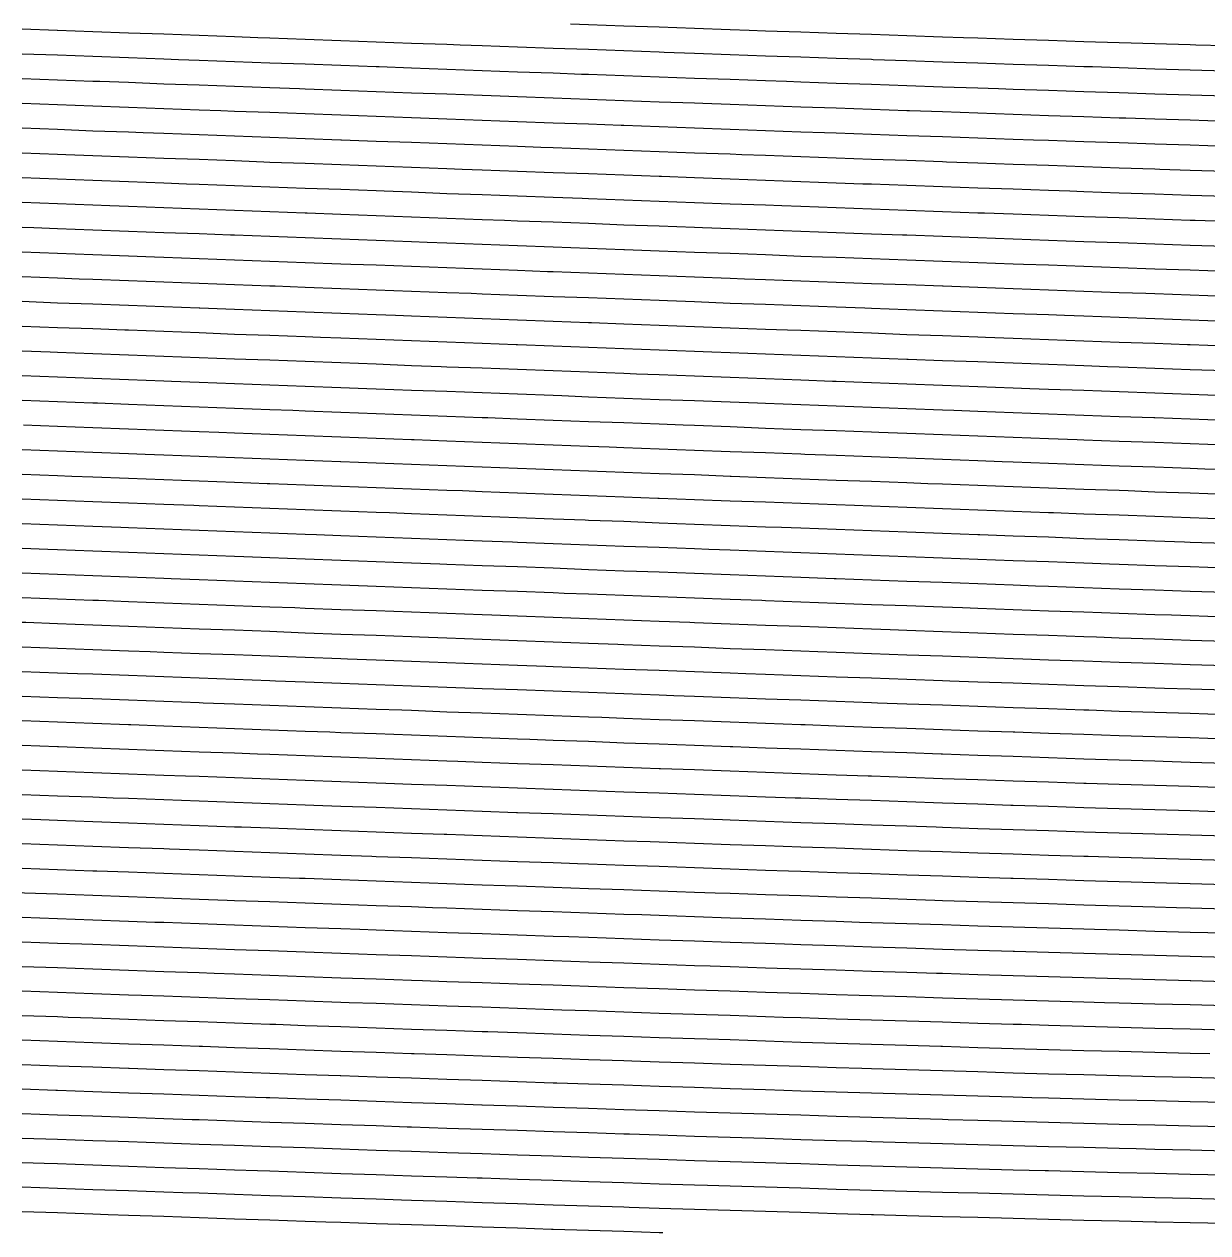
# Model space of a CAD drawing. Header units: metres. Extents: x 228 to 3387, y 52 to 162.
# Drawn here: x 569.7 to 675.4, y 53.2 to 161.3 of the extents above; entities that cross this region are included whole.
import ezdxf

# ---------------------------------------------------------------- set-up
doc = ezdxf.new("R2010")
doc.units = ezdxf.units.M
for name, color, linetype in [('Vs_1000', 7, 'Continuous'), ('Vs_1025', 7, 'Continuous'), ('Vs_1050', 7, 'Continuous'), ('Vs_1075', 7, 'Continuous'), ('Vs_1100', 7, 'Continuous'), ('Vs_1125', 7, 'Continuous'), ('Vs_1150', 7, 'Continuous'), ('Vs_1175', 7, 'Continuous'), ('Vs_1200', 7, 'Continuous'), ('Vs_1225', 7, 'Continuous'), ('Vs_1250', 7, 'Continuous'), ('Vs_1275', 7, 'Continuous'), ('Vs_1300', 7, 'Continuous'), ('Vs_1325', 7, 'Continuous'), ('Vs_1350', 7, 'Continuous'), ('Vs_1375', 7, 'Continuous'), ('Vs_1400', 7, 'Continuous'), ('Vs_1425', 7, 'Continuous'), ('Vs_1450', 7, 'Continuous'), ('Vs_1475', 7, 'Continuous'), ('Vs_250', 7, 'Continuous'), ('Vs_275', 7, 'Continuous'), ('Vs_300', 7, 'Continuous'), ('Vs_325', 7, 'Continuous'), ('Vs_350', 7, 'Continuous'), ('Vs_375', 7, 'Continuous'), ('Vs_400', 7, 'Continuous'), ('Vs_425', 7, 'Continuous'), ('Vs_450', 7, 'Continuous'), ('Vs_475', 7, 'Continuous'), ('Vs_500', 7, 'Continuous'), ('Vs_525', 7, 'Continuous'), ('Vs_550', 7, 'Continuous'), ('Vs_575', 7, 'Continuous'), ('Vs_600', 7, 'Continuous'), ('Vs_625', 7, 'Continuous'), ('Vs_650', 7, 'Continuous'), ('Vs_675', 7, 'Continuous'), ('Vs_700', 7, 'Continuous'), ('Vs_725', 7, 'Continuous'), ('Vs_750', 7, 'Continuous'), ('Vs_775', 7, 'Continuous'), ('Vs_800', 7, 'Continuous'), ('Vs_825', 7, 'Continuous'), ('Vs_850', 7, 'Continuous'), ('Vs_875', 7, 'Continuous'), ('Vs_900', 7, 'Continuous'), ('Vs_925', 7, 'Continuous'), ('Vs_950', 7, 'Continuous'), ('Vs_975', 7, 'Continuous')]:
    doc.layers.add(name, color=color, linetype=linetype)

msp = doc.modelspace()

# ---------------------------------------------------------------- linework, layer by layer
at = {"layer": 'Vs_1000'}
msp.add_lwpolyline([(676.97, 93.02), (673.81, 93.12), (670.65, 93.21), (667.48, 93.31), (664.53, 93.41), (664.32, 93.41), (661.16, 93.52), (658, 93.62), (654.84, 93.73), (651.68, 93.83), (648.51, 93.94), (645.35, 94.05), (645.05, 94.06), (642.19, 94.16), (639.03, 94.27), (635.87, 94.38), (632.71, 94.49), (629.54, 94.61), (626.51, 94.71), (626.38, 94.72), (623.22, 94.83), (620.06, 94.95), (616.9, 95.06), (613.73, 95.17), (610.57, 95.29), (608.4, 95.37), (607.41, 95.4), (604.25, 95.52), (601.09, 95.63), (597.93, 95.75), (594.76, 95.86), (591.6, 95.98), (590.5, 96.02), (588.44, 96.1), (585.28, 96.21), (582.12, 96.33), (578.96, 96.44), (575.79, 96.56), (572.72, 96.67), (572.63, 96.68), (569.47, 96.79)], dxfattribs=at)
at = {"layer": 'Vs_1025'}
msp.add_lwpolyline([(676.97, 90.85), (673.81, 90.95), (670.65, 91.04), (667.48, 91.14), (664.32, 91.24), (661.16, 91.34), (658, 91.44), (657.79, 91.45), (654.84, 91.54), (651.68, 91.65), (648.51, 91.76), (645.35, 91.87), (642.19, 91.97), (639.03, 92.08), (638.54, 92.1), (635.87, 92.19), (632.71, 92.3), (629.54, 92.42), (626.38, 92.53), (623.22, 92.64), (620.07, 92.75), (620.06, 92.75), (616.9, 92.87), (613.73, 92.98), (610.57, 93.1), (607.41, 93.21), (604.25, 93.32), (601.97, 93.41), (601.09, 93.44), (597.93, 93.55), (594.76, 93.67), (591.6, 93.78), (588.44, 93.9), (585.28, 94.02), (584.06, 94.06), (582.12, 94.13), (578.96, 94.25), (575.79, 94.36), (572.63, 94.48), (569.47, 94.6)], dxfattribs=at)
at = {"layer": 'Vs_1050'}
msp.add_lwpolyline([(676.97, 88.68), (673.81, 88.77), (671.76, 88.83), (670.65, 88.87), (667.48, 88.96), (664.32, 89.06), (661.16, 89.16), (658, 89.26), (654.84, 89.36), (651.68, 89.47), (651.13, 89.49), (648.51, 89.58), (645.35, 89.68), (642.19, 89.79), (639.03, 89.9), (635.87, 90.01), (632.71, 90.12), (632.05, 90.14), (629.54, 90.23), (626.38, 90.34), (623.22, 90.45), (620.06, 90.56), (616.9, 90.68), (613.73, 90.79), (613.62, 90.79), (610.57, 90.9), (607.41, 91.02), (604.25, 91.13), (601.09, 91.25), (597.93, 91.36), (595.52, 91.45), (594.76, 91.47), (591.6, 91.59), (588.44, 91.7), (585.28, 91.82), (582.12, 91.94), (578.96, 92.05), (577.6, 92.1), (575.79, 92.17), (572.63, 92.28), (569.47, 92.4)], dxfattribs=at)
at = {"layer": 'Vs_1075'}
msp.add_lwpolyline([(676.97, 86.52), (673.81, 86.6), (670.65, 86.7), (667.48, 86.79), (664.7, 86.87), (664.32, 86.89), (661.16, 86.98), (658, 87.08), (654.84, 87.19), (651.68, 87.29), (648.51, 87.39), (645.35, 87.5), (644.52, 87.53), (642.19, 87.61), (639.03, 87.71), (635.87, 87.82), (632.71, 87.93), (629.54, 88.04), (626.38, 88.15), (625.57, 88.18), (623.22, 88.26), (620.06, 88.38), (616.9, 88.49), (613.73, 88.6), (610.57, 88.71), (607.41, 88.83), (607.18, 88.83), (604.25, 88.94), (601.09, 89.05), (597.93, 89.17), (594.76, 89.28), (591.6, 89.4), (589.07, 89.49), (588.44, 89.51), (585.28, 89.63), (582.12, 89.74), (578.96, 89.86), (575.79, 89.97), (572.63, 90.09), (571.13, 90.14), (569.47, 90.2)], dxfattribs=at)
at = {"layer": 'Vs_1100'}
msp.add_lwpolyline([(676.97, 84.35), (673.81, 84.44), (670.65, 84.53), (667.48, 84.62), (664.32, 84.71), (661.16, 84.81), (658, 84.91), (657.8, 84.91), (654.84, 85.01), (651.68, 85.11), (648.51, 85.21), (645.35, 85.32), (642.19, 85.42), (639.03, 85.53), (637.94, 85.57), (635.87, 85.64), (632.71, 85.75), (629.54, 85.86), (626.38, 85.97), (623.22, 86.08), (620.06, 86.19), (619.09, 86.22), (616.9, 86.3), (613.73, 86.41), (610.57, 86.52), (607.41, 86.64), (604.25, 86.75), (601.09, 86.86), (600.72, 86.87), (597.93, 86.97), (594.76, 87.09), (591.6, 87.2), (588.44, 87.32), (585.28, 87.43), (582.62, 87.53), (582.12, 87.55), (578.96, 87.66), (575.79, 87.78), (572.63, 87.89), (569.47, 88.01)], dxfattribs=at)
at = {"layer": 'Vs_1125'}
msp.add_lwpolyline([(676.97, 82.18), (673.81, 82.27), (672.6, 82.3), (670.65, 82.36), (667.48, 82.45), (664.32, 82.54), (661.16, 82.64), (658, 82.73), (654.84, 82.83), (651.68, 82.93), (651, 82.95), (648.51, 83.04), (645.35, 83.14), (642.19, 83.24), (639.03, 83.35), (635.87, 83.46), (632.71, 83.56), (631.38, 83.61), (629.54, 83.67), (626.38, 83.78), (623.22, 83.89), (620.06, 84), (616.9, 84.11), (613.73, 84.22), (612.61, 84.26), (610.57, 84.33), (607.41, 84.45), (604.25, 84.56), (601.09, 84.67), (597.93, 84.78), (594.76, 84.9), (594.26, 84.91), (591.6, 85.01), (588.44, 85.12), (585.28, 85.24), (582.12, 85.35), (578.96, 85.47), (576.15, 85.57), (575.79, 85.58), (572.63, 85.7), (569.47, 85.81)], dxfattribs=at)
at = {"layer": 'Vs_1150'}
msp.add_lwpolyline([(676.97, 80.02), (673.81, 80.1), (670.65, 80.19), (667.48, 80.28), (665.26, 80.34), (664.32, 80.37), (661.16, 80.46), (658, 80.56), (654.84, 80.66), (651.68, 80.76), (648.51, 80.86), (645.35, 80.96), (644.27, 80.99), (642.19, 81.06), (639.03, 81.17), (635.87, 81.27), (632.71, 81.38), (629.54, 81.49), (626.38, 81.6), (624.84, 81.65), (623.22, 81.7), (620.06, 81.81), (616.9, 81.92), (613.73, 82.03), (610.57, 82.14), (607.41, 82.26), (606.12, 82.3), (604.25, 82.37), (601.09, 82.48), (597.93, 82.59), (594.76, 82.71), (591.6, 82.82), (588.44, 82.93), (587.79, 82.95), (585.28, 83.04), (582.12, 83.16), (578.96, 83.27), (575.79, 83.39), (572.63, 83.5), (569.67, 83.61), (569.47, 83.62)], dxfattribs=at)
at = {"layer": 'Vs_1175'}
msp.add_lwpolyline([(676.97, 77.85), (673.81, 77.94), (670.65, 78.02), (667.48, 78.11), (664.32, 78.2), (661.16, 78.29), (658.13, 78.38), (658, 78.39), (654.84, 78.48), (651.68, 78.58), (648.51, 78.68), (645.35, 78.78), (642.19, 78.88), (639.03, 78.99), (637.58, 79.04), (635.87, 79.09), (632.71, 79.2), (629.54, 79.3), (626.38, 79.41), (623.22, 79.52), (620.06, 79.63), (618.3, 79.69), (616.9, 79.74), (613.73, 79.85), (610.57, 79.96), (607.41, 80.07), (604.25, 80.18), (601.09, 80.29), (599.63, 80.34), (597.93, 80.4), (594.76, 80.51), (591.6, 80.63), (588.44, 80.74), (585.28, 80.85), (582.12, 80.97), (581.31, 80.99), (578.96, 81.08), (575.79, 81.19), (572.63, 81.31), (569.47, 81.42)], dxfattribs=at)
at = {"layer": 'Vs_1200'}
msp.add_lwpolyline([(676.97, 75.69), (673.87, 75.77), (673.81, 75.77), (670.65, 75.85), (667.48, 75.94), (664.32, 76.03), (661.16, 76.12), (658, 76.21), (654.84, 76.31), (651.68, 76.41), (651.15, 76.42), (648.51, 76.5), (645.35, 76.6), (642.19, 76.71), (639.03, 76.81), (635.87, 76.91), (632.71, 77.02), (630.93, 77.08), (629.54, 77.12), (626.38, 77.23), (623.22, 77.34), (620.06, 77.44), (616.9, 77.55), (613.73, 77.66), (611.76, 77.73), (610.57, 77.77), (607.41, 77.88), (604.25, 77.99), (601.09, 78.1), (597.93, 78.21), (594.76, 78.32), (593.14, 78.38), (591.6, 78.44), (588.44, 78.55), (585.28, 78.66), (582.12, 78.77), (578.96, 78.89), (575.79, 79), (574.81, 79.04), (572.63, 79.11), (569.47, 79.23)], dxfattribs=at)
at = {"layer": 'Vs_1225'}
msp.add_lwpolyline([(676.97, 73.53), (673.81, 73.61), (670.65, 73.69), (667.48, 73.77), (666.17, 73.81), (664.32, 73.86), (661.16, 73.95), (658, 74.04), (654.84, 74.14), (651.68, 74.23), (648.51, 74.33), (645.35, 74.43), (644.26, 74.46), (642.19, 74.53), (639.03, 74.63), (635.87, 74.73), (632.71, 74.84), (629.54, 74.94), (626.38, 75.05), (624.3, 75.12), (623.22, 75.15), (620.06, 75.26), (616.9, 75.37), (613.73, 75.47), (610.57, 75.58), (607.41, 75.69), (605.23, 75.77), (604.25, 75.8), (601.09, 75.91), (597.93, 76.02), (594.76, 76.13), (591.6, 76.25), (588.44, 76.36), (586.63, 76.42), (585.28, 76.47), (582.12, 76.58), (578.96, 76.69), (575.79, 76.81), (572.63, 76.92), (569.47, 77.03)], dxfattribs=at)
at = {"layer": 'Vs_1250'}
msp.add_lwpolyline([(676.97, 71.36), (673.81, 71.44), (670.65, 71.52), (667.48, 71.61), (664.32, 71.69), (661.16, 71.78), (658.76, 71.85), (658, 71.87), (654.84, 71.96), (651.68, 72.06), (648.51, 72.15), (645.35, 72.25), (642.19, 72.35), (639.03, 72.45), (637.45, 72.5), (635.87, 72.55), (632.71, 72.66), (629.54, 72.76), (626.38, 72.86), (623.22, 72.97), (620.06, 73.08), (617.69, 73.16), (616.9, 73.18), (613.73, 73.29), (610.57, 73.4), (607.41, 73.51), (604.25, 73.62), (601.09, 73.73), (598.69, 73.81), (597.93, 73.84), (594.76, 73.95), (591.6, 74.06), (588.44, 74.17), (585.28, 74.28), (582.12, 74.39), (580.12, 74.46), (578.96, 74.5), (575.79, 74.62), (572.63, 74.73), (569.47, 74.84)], dxfattribs=at)
at = {"layer": 'Vs_1275'}
msp.add_lwpolyline([(675.58, 69.24), (673.81, 69.28), (670.65, 69.36), (667.48, 69.44), (664.32, 69.52), (661.16, 69.61), (658, 69.7), (654.84, 69.79), (651.68, 69.89), (651.55, 69.89), (648.51, 69.98), (645.35, 70.08), (642.19, 70.18), (639.03, 70.27), (635.87, 70.38), (632.71, 70.48), (630.68, 70.54), (629.54, 70.58), (626.38, 70.68), (623.22, 70.79), (620.06, 70.89), (616.9, 71), (613.73, 71.11), (611.08, 71.2), (610.57, 71.21), (607.41, 71.32), (604.25, 71.43), (601.09, 71.54), (597.93, 71.65), (594.76, 71.76), (592.14, 71.85), (591.6, 71.87), (588.44, 71.98), (585.28, 72.09), (582.12, 72.2), (578.96, 72.31), (575.79, 72.42), (573.59, 72.5), (572.63, 72.54), (569.47, 72.65)], dxfattribs=at)
at = {"layer": 'Vs_1300'}
msp.add_lwpolyline([(676.97, 67.04), (673.81, 67.12), (670.65, 67.19), (667.48, 67.27), (667.41, 67.28), (664.32, 67.36), (661.16, 67.44), (658, 67.53), (654.84, 67.62), (651.68, 67.71), (648.51, 67.81), (645.35, 67.9), (644.49, 67.93), (642.19, 68), (639.03, 68.1), (635.87, 68.2), (632.71, 68.3), (629.54, 68.4), (626.38, 68.5), (623.94, 68.58), (623.22, 68.61), (620.06, 68.71), (616.9, 68.82), (613.73, 68.92), (610.57, 69.03), (607.41, 69.14), (604.48, 69.24), (604.25, 69.24), (601.09, 69.35), (597.93, 69.46), (594.76, 69.57), (591.6, 69.68), (588.44, 69.79), (585.59, 69.89), (585.28, 69.9), (582.12, 70.01), (578.96, 70.12), (575.79, 70.23), (572.63, 70.35), (569.47, 70.46)], dxfattribs=at)
at = {"layer": 'Vs_1325'}
msp.add_lwpolyline([(676.97, 64.88), (673.81, 64.95), (670.65, 65.03), (667.48, 65.11), (664.32, 65.19), (661.16, 65.28), (659.68, 65.32), (658, 65.36), (654.84, 65.45), (651.68, 65.54), (648.51, 65.64), (645.35, 65.73), (642.19, 65.83), (639.03, 65.92), (637.51, 65.97), (635.87, 66.02), (632.71, 66.12), (629.54, 66.22), (626.38, 66.32), (623.22, 66.43), (620.06, 66.53), (617.23, 66.62), (616.9, 66.63), (613.73, 66.74), (610.57, 66.85), (607.41, 66.95), (604.25, 67.06), (601.09, 67.17), (597.93, 67.27), (597.87, 67.28), (594.76, 67.38), (591.6, 67.49), (588.44, 67.6), (585.28, 67.71), (582.12, 67.82), (579.04, 67.93), (578.96, 67.93), (575.79, 68.04), (572.63, 68.15), (569.47, 68.27)], dxfattribs=at)
at = {"layer": 'Vs_1350'}
msp.add_lwpolyline([(676.97, 62.72), (673.81, 62.79), (670.65, 62.87), (667.48, 62.94), (664.32, 63.03), (661.16, 63.11), (658, 63.19), (654.84, 63.28), (652.21, 63.36), (651.68, 63.37), (648.51, 63.46), (645.35, 63.56), (642.19, 63.65), (639.03, 63.75), (635.87, 63.84), (632.71, 63.94), (630.6, 64.01), (629.54, 64.04), (626.38, 64.14), (623.22, 64.25), (620.06, 64.35), (616.9, 64.45), (613.73, 64.56), (610.57, 64.66), (610.54, 64.66), (607.41, 64.77), (604.25, 64.87), (601.09, 64.98), (597.93, 65.09), (594.76, 65.2), (591.6, 65.31), (591.27, 65.32), (588.44, 65.41), (585.28, 65.52), (582.12, 65.63), (578.96, 65.74), (575.79, 65.85), (572.63, 65.96), (572.47, 65.97), (569.47, 66.08)], dxfattribs=at)
at = {"layer": 'Vs_1375'}
msp.add_lwpolyline([(676.97, 60.56), (673.81, 60.63), (670.65, 60.7), (668.98, 60.74), (667.48, 60.78), (664.32, 60.86), (661.16, 60.94), (658, 61.03), (654.84, 61.11), (651.68, 61.2), (648.51, 61.29), (645.35, 61.38), (644.92, 61.4), (642.19, 61.48), (639.03, 61.57), (635.87, 61.67), (632.71, 61.77), (629.54, 61.87), (626.38, 61.97), (623.74, 62.05), (623.22, 62.07), (620.06, 62.17), (616.9, 62.27), (613.73, 62.38), (610.57, 62.48), (607.41, 62.58), (604.25, 62.69), (603.86, 62.7), (601.09, 62.8), (597.93, 62.9), (594.76, 63.01), (591.6, 63.12), (588.44, 63.23), (585.28, 63.34), (584.67, 63.36), (582.12, 63.44), (578.96, 63.55), (575.79, 63.66), (572.63, 63.77), (569.47, 63.88)], dxfattribs=at)
at = {"layer": 'Vs_1400'}
msp.add_lwpolyline([(676.97, 58.4), (673.81, 58.47), (670.65, 58.54), (667.48, 58.62), (664.32, 58.69), (661.16, 58.78), (660.85, 58.78), (658, 58.86), (654.84, 58.94), (651.68, 59.03), (648.51, 59.12), (645.35, 59.21), (642.19, 59.3), (639.03, 59.4), (637.76, 59.44), (635.87, 59.49), (632.71, 59.59), (629.54, 59.69), (626.38, 59.79), (623.22, 59.89), (620.06, 59.99), (616.92, 60.09), (616.9, 60.09), (613.73, 60.19), (610.57, 60.3), (607.41, 60.4), (604.25, 60.51), (601.09, 60.61), (597.93, 60.72), (597.18, 60.74), (594.76, 60.83), (591.6, 60.93), (588.44, 61.04), (585.28, 61.15), (582.12, 61.26), (578.96, 61.37), (578.06, 61.4), (575.79, 61.48), (572.63, 61.58), (569.47, 61.69)], dxfattribs=at)
at = {"layer": 'Vs_1425'}
msp.add_lwpolyline([(676.97, 56.24), (673.81, 56.31), (670.65, 56.38), (667.48, 56.45), (664.32, 56.53), (661.16, 56.61), (658, 56.69), (654.84, 56.78), (653.08, 56.82), (651.68, 56.86), (648.51, 56.95), (645.35, 57.04), (642.19, 57.13), (639.03, 57.23), (635.87, 57.32), (632.71, 57.42), (630.69, 57.48), (629.54, 57.51), (626.38, 57.61), (623.22, 57.71), (620.06, 57.81), (616.9, 57.91), (613.73, 58.01), (610.57, 58.12), (610.13, 58.13), (607.41, 58.22), (604.25, 58.32), (601.09, 58.43), (597.93, 58.53), (594.76, 58.64), (591.6, 58.75), (590.51, 58.78), (588.44, 58.85), (585.28, 58.96), (582.12, 59.07), (578.96, 59.18), (575.79, 59.29), (572.63, 59.4), (571.44, 59.44), (569.47, 59.51)], dxfattribs=at)
at = {"layer": 'Vs_1450'}
msp.add_lwpolyline([(676.97, 54.08), (673.81, 54.14), (670.82, 54.21), (670.65, 54.21), (667.48, 54.29), (664.32, 54.36), (661.16, 54.44), (658, 54.52), (654.84, 54.61), (651.68, 54.69), (648.51, 54.78), (645.54, 54.86), (645.35, 54.87), (642.19, 54.96), (639.03, 55.05), (635.87, 55.15), (632.71, 55.24), (629.54, 55.34), (626.38, 55.43), (623.7, 55.52), (623.22, 55.53), (620.06, 55.63), (616.9, 55.73), (613.73, 55.83), (610.57, 55.94), (607.41, 56.04), (604.25, 56.14), (603.36, 56.17), (601.09, 56.25), (597.93, 56.35), (594.76, 56.46), (591.6, 56.56), (588.44, 56.67), (585.28, 56.78), (583.84, 56.82), (582.12, 56.88), (578.96, 56.99), (575.79, 57.1), (572.63, 57.21), (569.47, 57.32)], dxfattribs=at)
at = {"layer": 'Vs_1475'}
msp.add_lwpolyline([(626.7, 53.25), (626.38, 53.26), (623.22, 53.36), (620.06, 53.45), (616.9, 53.55), (616.75, 53.56), (613.73, 53.65), (610.57, 53.75), (607.41, 53.86), (604.25, 53.96), (601.09, 54.06), (597.93, 54.17), (596.6, 54.21), (594.76, 54.27), (591.6, 54.38), (588.44, 54.48), (585.28, 54.59), (582.12, 54.7), (578.96, 54.8), (577.17, 54.86), (575.79, 54.91), (572.63, 55.02), (569.47, 55.13)], dxfattribs=at)
at = {"layer": 'Vs_250'}
msp.add_lwpolyline([(676.97, 159.31), (674.31, 159.39), (673.81, 159.4), (670.65, 159.5), (667.48, 159.59), (664.32, 159.69), (661.16, 159.79), (658, 159.89), (654.84, 160), (653.57, 160.04), (651.68, 160.1), (648.51, 160.21), (645.35, 160.32), (642.19, 160.42), (639.03, 160.53), (635.87, 160.64), (634.43, 160.69), (632.71, 160.75), (629.54, 160.86), (626.38, 160.98), (623.22, 161.09), (620.06, 161.2), (618.45, 161.26)], dxfattribs=at)
at = {"layer": 'Vs_275'}
msp.add_lwpolyline([(676.97, 157.06), (673.81, 157.16), (670.65, 157.25), (667.48, 157.35), (665.09, 157.43), (664.32, 157.45), (661.16, 157.55), (658, 157.66), (654.84, 157.76), (651.68, 157.87), (648.51, 157.98), (645.49, 158.08), (645.35, 158.09), (642.19, 158.19), (639.03, 158.3), (635.87, 158.41), (632.71, 158.53), (629.54, 158.64), (626.83, 158.73), (626.38, 158.75), (623.22, 158.86), (620.06, 158.98), (616.9, 159.09), (613.73, 159.2), (610.57, 159.32), (608.59, 159.39), (607.41, 159.43), (604.25, 159.54), (601.09, 159.66), (597.93, 159.77), (594.76, 159.89), (591.6, 160), (590.54, 160.04), (588.44, 160.12), (585.28, 160.23), (582.12, 160.35), (578.96, 160.46), (575.79, 160.58), (572.63, 160.69), (572.59, 160.69), (569.47, 160.81)], dxfattribs=at)
at = {"layer": 'Vs_300'}
msp.add_lwpolyline([(676.97, 154.82), (673.81, 154.91), (670.65, 155.01), (667.48, 155.11), (664.32, 155.21), (661.16, 155.32), (658, 155.42), (656.68, 155.47), (654.84, 155.53), (651.68, 155.64), (648.51, 155.75), (645.35, 155.86), (642.19, 155.97), (639.03, 156.08), (637.76, 156.12), (635.87, 156.19), (632.71, 156.3), (629.54, 156.41), (626.38, 156.52), (623.22, 156.64), (620.06, 156.75), (619.43, 156.77), (616.9, 156.87), (613.73, 156.98), (610.57, 157.09), (607.41, 157.21), (604.25, 157.32), (601.37, 157.43), (601.09, 157.44), (597.93, 157.55), (594.76, 157.67), (591.6, 157.78), (588.44, 157.9), (585.28, 158.01), (583.44, 158.08), (582.12, 158.13), (578.96, 158.24), (575.79, 158.36), (572.63, 158.48), (569.47, 158.59)], dxfattribs=at)
at = {"layer": 'Vs_325'}
msp.add_lwpolyline([(676.97, 152.57), (673.81, 152.67), (670.65, 152.77), (668.08, 152.85), (667.48, 152.87), (664.32, 152.98), (661.16, 153.08), (658, 153.19), (654.84, 153.3), (651.68, 153.41), (648.74, 153.51), (648.51, 153.52), (645.35, 153.63), (642.19, 153.74), (639.03, 153.85), (635.87, 153.96), (632.71, 154.07), (630.28, 154.16), (629.54, 154.19), (626.38, 154.3), (623.22, 154.41), (620.06, 154.53), (616.9, 154.64), (613.73, 154.76), (612.18, 154.81), (610.57, 154.87), (607.41, 154.99), (604.25, 155.1), (601.09, 155.22), (597.93, 155.33), (594.76, 155.45), (594.26, 155.47), (591.6, 155.56), (588.44, 155.68), (585.28, 155.8), (582.12, 155.91), (578.96, 156.03), (576.42, 156.12), (575.79, 156.14), (572.63, 156.26), (569.47, 156.38)], dxfattribs=at)
at = {"layer": 'Vs_350'}
msp.add_lwpolyline([(676.97, 150.33), (673.81, 150.43), (670.65, 150.53), (667.48, 150.64), (664.32, 150.74), (661.16, 150.85), (659.83, 150.89), (658, 150.96), (654.84, 151.07), (651.68, 151.18), (648.51, 151.29), (645.35, 151.4), (642.19, 151.51), (641.14, 151.55), (639.03, 151.62), (635.87, 151.74), (632.71, 151.85), (629.54, 151.96), (626.38, 152.08), (623.22, 152.19), (622.98, 152.2), (620.06, 152.31), (616.9, 152.42), (613.73, 152.54), (610.57, 152.65), (607.41, 152.77), (605.05, 152.85), (604.25, 152.88), (601.09, 153), (597.93, 153.12), (594.76, 153.23), (591.6, 153.35), (588.44, 153.46), (587.23, 153.51), (585.28, 153.58), (582.12, 153.7), (578.96, 153.81), (575.79, 153.93), (572.63, 154.04), (569.47, 154.16)], dxfattribs=at)
at = {"layer": 'Vs_375'}
msp.add_lwpolyline([(676.97, 148.09), (673.81, 148.19), (671.11, 148.28), (670.65, 148.3), (667.48, 148.4), (664.32, 148.51), (661.16, 148.62), (658, 148.73), (654.84, 148.84), (652.05, 148.93), (651.68, 148.95), (648.51, 149.06), (645.35, 149.17), (642.19, 149.29), (639.03, 149.4), (635.87, 149.51), (633.77, 149.59), (632.71, 149.63), (629.54, 149.74), (626.38, 149.86), (623.22, 149.97), (620.06, 150.09), (616.9, 150.2), (615.82, 150.24), (613.73, 150.32), (610.57, 150.43), (607.41, 150.55), (604.25, 150.67), (601.09, 150.78), (598.01, 150.89), (597.93, 150.9), (594.76, 151.01), (591.6, 151.13), (588.44, 151.25), (585.28, 151.36), (582.12, 151.48), (580.27, 151.55), (578.96, 151.6), (575.79, 151.71), (572.63, 151.83), (569.47, 151.95)], dxfattribs=at)
at = {"layer": 'Vs_400'}
msp.add_lwpolyline([(676.97, 145.85), (673.81, 145.96), (670.65, 146.06), (667.48, 146.17), (664.32, 146.28), (663.06, 146.32), (661.16, 146.39), (658, 146.5), (654.84, 146.61), (651.68, 146.72), (648.51, 146.83), (645.35, 146.95), (644.58, 146.97), (642.19, 147.06), (639.03, 147.18), (635.87, 147.29), (632.71, 147.4), (629.54, 147.52), (626.58, 147.63), (626.38, 147.64), (623.22, 147.75), (620.06, 147.87), (616.9, 147.98), (613.73, 148.1), (610.57, 148.22), (608.77, 148.28), (607.41, 148.33), (604.25, 148.45), (601.09, 148.56), (597.93, 148.68), (594.76, 148.8), (591.6, 148.91), (591.05, 148.93), (588.44, 149.03), (585.28, 149.15), (582.12, 149.26), (578.96, 149.38), (575.79, 149.5), (573.36, 149.59), (572.63, 149.61), (569.47, 149.73)], dxfattribs=at)
at = {"layer": 'Vs_425'}
msp.add_lwpolyline([(676.97, 143.62), (674.25, 143.71), (673.81, 143.72), (670.65, 143.83), (667.48, 143.94), (664.32, 144.05), (661.16, 144.16), (658, 144.27), (655.44, 144.36), (654.84, 144.38), (651.68, 144.5), (648.51, 144.61), (645.35, 144.72), (642.19, 144.84), (639.03, 144.95), (637.33, 145.02), (635.87, 145.07), (632.71, 145.18), (629.54, 145.3), (626.38, 145.42), (623.22, 145.53), (620.06, 145.65), (619.51, 145.67), (616.9, 145.76), (613.73, 145.88), (610.57, 146), (607.41, 146.11), (604.25, 146.23), (601.81, 146.32), (601.09, 146.35), (597.93, 146.47), (594.76, 146.58), (591.6, 146.7), (588.44, 146.82), (585.28, 146.93), (584.15, 146.97), (582.12, 147.05), (578.96, 147.17), (575.79, 147.28), (572.63, 147.4), (569.47, 147.52)], dxfattribs=at)
at = {"layer": 'Vs_450'}
msp.add_lwpolyline([(676.97, 141.38), (673.81, 141.49), (670.65, 141.6), (667.48, 141.71), (666.39, 141.75), (664.32, 141.82), (661.16, 141.93), (658, 142.05), (654.84, 142.16), (651.68, 142.27), (648.51, 142.39), (648.11, 142.4), (645.35, 142.5), (642.19, 142.62), (639.03, 142.73), (635.87, 142.85), (632.71, 142.96), (630.24, 143.06), (629.54, 143.08), (626.38, 143.2), (623.22, 143.31), (620.06, 143.43), (616.9, 143.55), (613.73, 143.66), (612.55, 143.71), (610.57, 143.78), (607.41, 143.9), (604.25, 144.02), (601.09, 144.13), (597.93, 144.25), (594.92, 144.36), (594.76, 144.37), (591.6, 144.48), (588.44, 144.6), (585.28, 144.72), (582.12, 144.84), (578.96, 144.95), (577.31, 145.02), (575.79, 145.07), (572.63, 145.19), (569.47, 145.31)], dxfattribs=at)
at = {"layer": 'Vs_475'}
msp.add_lwpolyline([(676.97, 139.15), (673.81, 139.26), (670.65, 139.37), (667.48, 139.48), (664.32, 139.6), (661.16, 139.71), (658.93, 139.79), (658, 139.82), (654.84, 139.94), (651.68, 140.05), (648.51, 140.17), (645.35, 140.28), (642.19, 140.4), (640.98, 140.44), (639.03, 140.51), (635.87, 140.63), (632.71, 140.75), (629.54, 140.86), (626.38, 140.98), (623.27, 141.1), (623.22, 141.1), (620.06, 141.21), (616.9, 141.33), (613.73, 141.45), (610.57, 141.57), (607.41, 141.68), (605.66, 141.75), (604.25, 141.8), (601.09, 141.92), (597.93, 142.04), (594.76, 142.15), (591.6, 142.27), (588.44, 142.39), (588.09, 142.4), (585.28, 142.51), (582.12, 142.62), (578.96, 142.74), (575.79, 142.86), (572.63, 142.98), (570.51, 143.06), (569.47, 143.09)], dxfattribs=at)
at = {"layer": 'Vs_500'}
msp.add_lwpolyline([(676.97, 136.93), (673.81, 137.04), (670.65, 137.15), (669.87, 137.18), (667.48, 137.26), (664.32, 137.37), (661.16, 137.49), (658, 137.6), (654.84, 137.72), (651.74, 137.83), (651.68, 137.83), (648.51, 137.95), (645.35, 138.06), (642.19, 138.18), (639.03, 138.3), (635.87, 138.41), (634, 138.48), (632.71, 138.53), (629.54, 138.65), (626.38, 138.76), (623.22, 138.88), (620.06, 139), (616.9, 139.12), (616.39, 139.14), (613.73, 139.23), (610.57, 139.35), (607.41, 139.47), (604.25, 139.59), (601.09, 139.71), (598.84, 139.79), (597.93, 139.82), (594.76, 139.94), (591.6, 140.06), (588.44, 140.18), (585.28, 140.29), (582.12, 140.41), (581.3, 140.44), (578.96, 140.53), (575.79, 140.65), (572.63, 140.76), (569.47, 140.88)], dxfattribs=at)
at = {"layer": 'Vs_525'}
msp.add_lwpolyline([(676.97, 134.7), (673.81, 134.81), (670.65, 134.93), (667.48, 135.04), (664.32, 135.15), (662.58, 135.22), (661.16, 135.27), (658, 135.38), (654.84, 135.5), (651.68, 135.61), (648.51, 135.73), (645.35, 135.85), (644.74, 135.87), (642.19, 135.96), (639.03, 136.08), (635.87, 136.2), (632.71, 136.31), (629.54, 136.43), (627.12, 136.52), (626.38, 136.55), (623.22, 136.67), (620.06, 136.79), (616.9, 136.9), (613.73, 137.02), (610.57, 137.14), (609.58, 137.18), (607.41, 137.26), (604.25, 137.37), (601.09, 137.49), (597.93, 137.61), (594.76, 137.73), (592.07, 137.83), (591.6, 137.85), (588.44, 137.96), (585.28, 138.08), (582.12, 138.2), (578.96, 138.32), (575.79, 138.44), (574.55, 138.48), (572.63, 138.55), (569.47, 138.67)], dxfattribs=at)
at = {"layer": 'Vs_550'}
msp.add_lwpolyline([(676.97, 132.48), (673.81, 132.59), (673.58, 132.6), (670.65, 132.71), (667.48, 132.82), (664.32, 132.94), (661.16, 133.05), (658, 133.17), (655.53, 133.26), (654.84, 133.28), (651.68, 133.4), (648.51, 133.51), (645.35, 133.63), (642.19, 133.75), (639.03, 133.87), (637.85, 133.91), (635.87, 133.98), (632.71, 134.1), (629.54, 134.22), (626.38, 134.34), (623.22, 134.45), (620.32, 134.56), (620.06, 134.57), (616.9, 134.69), (613.73, 134.81), (610.57, 134.93), (607.41, 135.04), (604.25, 135.16), (602.83, 135.22), (601.09, 135.28), (597.93, 135.4), (594.76, 135.52), (591.6, 135.64), (588.44, 135.75), (585.34, 135.87), (585.28, 135.87), (582.12, 135.99), (578.96, 136.11), (575.79, 136.23), (572.63, 136.34), (569.47, 136.46)], dxfattribs=at)
at = {"layer": 'Vs_575'}
msp.add_lwpolyline([(676.97, 130.27), (673.81, 130.38), (670.65, 130.49), (667.48, 130.61), (666.43, 130.64), (664.32, 130.72), (661.16, 130.84), (658, 130.95), (654.84, 131.07), (651.68, 131.18), (648.63, 131.3), (648.51, 131.3), (645.35, 131.42), (642.19, 131.54), (639.03, 131.65), (635.87, 131.77), (632.71, 131.89), (631.07, 131.95), (629.54, 132.01), (626.38, 132.12), (623.22, 132.24), (620.06, 132.36), (616.9, 132.48), (613.73, 132.6), (613.59, 132.6), (610.57, 132.72), (607.41, 132.83), (604.25, 132.95), (601.09, 133.07), (597.93, 133.19), (596.12, 133.26), (594.76, 133.31), (591.6, 133.43), (588.44, 133.54), (585.28, 133.66), (582.12, 133.78), (578.96, 133.9), (578.65, 133.91), (575.79, 134.02), (572.63, 134.13), (569.47, 134.25)], dxfattribs=at)
at = {"layer": 'Vs_600'}
msp.add_lwpolyline([(676.97, 128.05), (673.81, 128.16), (670.65, 128.28), (667.48, 128.39), (664.32, 128.51), (661.16, 128.62), (659.5, 128.68), (658, 128.74), (654.84, 128.85), (651.68, 128.97), (648.51, 129.09), (645.35, 129.21), (642.19, 129.32), (641.85, 129.34), (639.03, 129.44), (635.87, 129.56), (632.71, 129.68), (629.54, 129.8), (626.38, 129.91), (624.35, 129.99), (623.22, 130.03), (620.06, 130.15), (616.9, 130.27), (613.73, 130.39), (610.57, 130.51), (607.41, 130.62), (606.9, 130.64), (604.25, 130.74), (601.09, 130.86), (597.93, 130.98), (594.76, 131.1), (591.6, 131.22), (589.45, 131.3), (588.44, 131.33), (585.28, 131.45), (582.12, 131.57), (578.96, 131.69), (575.79, 131.81), (572.63, 131.93), (571.98, 131.95), (569.47, 132.04)], dxfattribs=at)
at = {"layer": 'Vs_625'}
msp.add_lwpolyline([(676.97, 125.84), (673.81, 125.95), (670.65, 126.07), (670.57, 126.07), (667.48, 126.18), (664.32, 126.3), (661.16, 126.41), (658, 126.53), (654.84, 126.64), (652.7, 126.72), (651.68, 126.76), (648.51, 126.88), (645.35, 127), (642.19, 127.11), (639.03, 127.23), (635.87, 127.35), (635.15, 127.38), (632.71, 127.47), (629.54, 127.59), (626.38, 127.7), (623.22, 127.82), (620.06, 127.94), (617.69, 128.03), (616.9, 128.06), (613.73, 128.18), (610.57, 128.3), (607.41, 128.42), (604.25, 128.53), (601.09, 128.65), (600.25, 128.68), (597.93, 128.77), (594.76, 128.89), (591.6, 129.01), (588.44, 129.13), (585.28, 129.24), (582.81, 129.34), (582.12, 129.36), (578.96, 129.48), (575.79, 129.6), (572.63, 129.72), (569.47, 129.84)], dxfattribs=at)
at = {"layer": 'Vs_650'}
msp.add_lwpolyline([(676.97, 123.64), (673.81, 123.75), (670.65, 123.86), (667.48, 123.97), (664.32, 124.09), (663.72, 124.11), (661.16, 124.2), (658, 124.32), (654.84, 124.44), (651.68, 124.55), (648.51, 124.67), (646.01, 124.76), (645.35, 124.79), (642.19, 124.91), (639.03, 125.02), (635.87, 125.14), (632.71, 125.26), (629.54, 125.38), (628.51, 125.42), (626.38, 125.5), (623.22, 125.62), (620.06, 125.73), (616.9, 125.85), (613.73, 125.97), (611.07, 126.07), (610.57, 126.09), (607.41, 126.21), (604.25, 126.33), (601.09, 126.44), (597.93, 126.56), (594.76, 126.68), (593.64, 126.72), (591.6, 126.8), (588.44, 126.92), (585.28, 127.04), (582.12, 127.15), (578.96, 127.27), (576.19, 127.38), (575.79, 127.39), (572.63, 127.51), (569.47, 127.63)], dxfattribs=at)
at = {"layer": 'Vs_675'}
msp.add_lwpolyline([(676.97, 121.43), (675.12, 121.5), (673.81, 121.54), (670.65, 121.66), (667.48, 121.77), (664.32, 121.88), (661.16, 122), (658, 122.11), (657.01, 122.15), (654.84, 122.23), (651.68, 122.35), (648.51, 122.46), (645.35, 122.58), (642.19, 122.7), (639.39, 122.8), (639.03, 122.82), (635.87, 122.94), (632.71, 123.05), (629.54, 123.17), (626.38, 123.29), (623.22, 123.41), (621.91, 123.46), (620.06, 123.53), (616.9, 123.65), (613.73, 123.76), (610.57, 123.88), (607.41, 124), (604.48, 124.11), (604.25, 124.12), (601.09, 124.24), (597.93, 124.36), (594.76, 124.47), (591.6, 124.59), (588.44, 124.71), (587.04, 124.76), (585.28, 124.83), (582.12, 124.95), (578.96, 125.07), (575.79, 125.18), (572.63, 125.3), (569.58, 125.42)], dxfattribs=at)
at = {"layer": 'Vs_700'}
msp.add_lwpolyline([(676.97, 119.23), (673.81, 119.34), (670.65, 119.45), (668.29, 119.54), (667.48, 119.57), (664.32, 119.68), (661.16, 119.8), (658, 119.91), (654.84, 120.03), (651.68, 120.14), (650.38, 120.19), (648.51, 120.26), (645.35, 120.38), (642.19, 120.49), (639.03, 120.61), (635.87, 120.73), (632.81, 120.84), (632.71, 120.85), (629.54, 120.97), (626.38, 121.08), (623.22, 121.2), (620.06, 121.32), (616.9, 121.44), (615.35, 121.5), (613.73, 121.56), (610.57, 121.68), (607.41, 121.79), (604.25, 121.91), (601.09, 122.03), (597.93, 122.15), (597.91, 122.15), (594.76, 122.27), (591.6, 122.39), (588.44, 122.51), (585.28, 122.62), (582.12, 122.74), (580.46, 122.8), (578.96, 122.86), (575.79, 122.98), (572.63, 123.1), (569.47, 123.22)], dxfattribs=at)
at = {"layer": 'Vs_725'}
msp.add_lwpolyline([(676.97, 117.03), (673.81, 117.14), (670.65, 117.25), (667.48, 117.37), (664.32, 117.48), (661.61, 117.58), (661.16, 117.59), (658, 117.71), (654.84, 117.82), (651.68, 117.94), (648.51, 118.06), (645.35, 118.17), (643.82, 118.23), (642.19, 118.29), (639.03, 118.41), (635.87, 118.53), (632.71, 118.64), (629.54, 118.76), (626.38, 118.88), (626.27, 118.88), (623.22, 119), (620.06, 119.12), (616.9, 119.23), (613.73, 119.35), (610.57, 119.47), (608.81, 119.54), (607.41, 119.59), (604.25, 119.71), (601.09, 119.83), (597.93, 119.95), (594.76, 120.06), (591.6, 120.18), (591.36, 120.19), (588.44, 120.3), (585.28, 120.42), (582.12, 120.54), (578.96, 120.66), (575.79, 120.77), (573.9, 120.84), (572.63, 120.89), (569.47, 121.01)], dxfattribs=at)
at = {"layer": 'Vs_750'}
msp.add_lwpolyline([(676.97, 114.84), (673.81, 114.95), (673.32, 114.96), (670.65, 115.06), (667.48, 115.17), (664.32, 115.28), (661.16, 115.4), (658, 115.51), (655.02, 115.62), (654.84, 115.62), (651.68, 115.74), (648.51, 115.86), (645.35, 115.97), (642.19, 116.09), (639.03, 116.21), (637.3, 116.27), (635.87, 116.32), (632.71, 116.44), (629.54, 116.56), (626.38, 116.68), (623.22, 116.8), (620.06, 116.91), (619.76, 116.92), (616.9, 117.03), (613.73, 117.15), (610.57, 117.27), (607.41, 117.39), (604.25, 117.5), (602.29, 117.58), (601.09, 117.62), (597.93, 117.74), (594.76, 117.86), (591.6, 117.98), (588.44, 118.1), (585.28, 118.21), (584.82, 118.23), (582.12, 118.33), (578.96, 118.45), (575.79, 118.57), (572.63, 118.69), (569.47, 118.81)], dxfattribs=at)
at = {"layer": 'Vs_775'}
msp.add_lwpolyline([(676.97, 112.65), (673.81, 112.75), (670.65, 112.86), (667.48, 112.97), (666.61, 113.01), (664.32, 113.09), (661.16, 113.2), (658, 113.31), (654.84, 113.43), (651.68, 113.54), (648.51, 113.66), (648.5, 113.66), (645.35, 113.77), (642.19, 113.89), (639.03, 114.01), (635.87, 114.12), (632.71, 114.24), (630.81, 114.31), (629.54, 114.36), (626.38, 114.48), (623.22, 114.59), (620.06, 114.71), (616.9, 114.83), (613.73, 114.95), (613.27, 114.96), (610.57, 115.07), (607.41, 115.18), (604.25, 115.3), (601.09, 115.42), (597.93, 115.54), (595.78, 115.62), (594.76, 115.66), (591.6, 115.77), (588.44, 115.89), (585.28, 116.01), (582.12, 116.13), (578.96, 116.25), (578.29, 116.27), (575.79, 116.36), (572.63, 116.48), (569.47, 116.6)], dxfattribs=at)
at = {"layer": 'Vs_800'}
msp.add_lwpolyline([(676.97, 110.46), (673.81, 110.56), (670.65, 110.67), (667.48, 110.78), (664.32, 110.89), (661.16, 111), (660.01, 111.05), (658, 111.12), (654.84, 111.23), (651.68, 111.35), (648.51, 111.46), (645.35, 111.58), (642.19, 111.69), (642.01, 111.7), (639.03, 111.81), (635.87, 111.92), (632.71, 112.04), (629.54, 112.16), (626.38, 112.28), (624.34, 112.35), (623.22, 112.39), (620.06, 112.51), (616.9, 112.63), (613.73, 112.75), (610.57, 112.86), (607.41, 112.98), (606.79, 113.01), (604.25, 113.1), (601.09, 113.22), (597.93, 113.34), (594.76, 113.45), (591.6, 113.57), (589.28, 113.66), (588.44, 113.69), (585.28, 113.81), (582.12, 113.93), (578.96, 114.04), (575.79, 114.16), (572.63, 114.28), (571.77, 114.31), (569.47, 114.4)], dxfattribs=at)
at = {"layer": 'Vs_825'}
msp.add_lwpolyline([(676.97, 108.27), (673.81, 108.38), (672.15, 108.43), (670.65, 108.48), (667.48, 108.59), (664.32, 108.7), (661.16, 108.81), (658, 108.92), (654.84, 109.04), (653.49, 109.09), (651.68, 109.15), (648.51, 109.27), (645.35, 109.38), (642.19, 109.5), (639.03, 109.61), (635.87, 109.73), (635.55, 109.74), (632.71, 109.84), (629.54, 109.96), (626.38, 110.08), (623.22, 110.19), (620.06, 110.31), (617.88, 110.39), (616.9, 110.43), (613.73, 110.55), (610.57, 110.66), (607.41, 110.78), (604.25, 110.9), (601.09, 111.02), (600.31, 111.05), (597.93, 111.13), (594.76, 111.25), (591.6, 111.37), (588.44, 111.49), (585.28, 111.61), (582.78, 111.7), (582.12, 111.72), (578.96, 111.84), (575.79, 111.96), (572.63, 112.08), (569.47, 112.19)], dxfattribs=at)
at = {"layer": 'Vs_850'}
msp.add_lwpolyline([(676.97, 106.09), (673.81, 106.19), (670.65, 106.3), (667.48, 106.4), (665.46, 106.47), (664.32, 106.51), (661.16, 106.62), (658, 106.73), (654.84, 106.84), (651.68, 106.96), (648.51, 107.07), (647.01, 107.13), (645.35, 107.19), (642.19, 107.3), (639.03, 107.42), (635.87, 107.53), (632.71, 107.65), (629.54, 107.76), (629.11, 107.78), (626.38, 107.88), (623.22, 108), (620.06, 108.11), (616.9, 108.23), (613.73, 108.35), (611.43, 108.43), (610.57, 108.46), (607.41, 108.58), (604.25, 108.7), (601.09, 108.82), (597.93, 108.93), (594.76, 109.05), (593.84, 109.09), (591.6, 109.17), (588.44, 109.29), (585.28, 109.4), (582.12, 109.52), (578.96, 109.64), (576.29, 109.74), (575.79, 109.76), (572.63, 109.87), (569.47, 109.99)], dxfattribs=at)
at = {"layer": 'Vs_875'}
msp.add_lwpolyline([(676.97, 103.91), (673.81, 104.01), (670.65, 104.11), (667.48, 104.22), (664.32, 104.32), (661.16, 104.43), (658.87, 104.51), (658, 104.54), (654.84, 104.65), (651.68, 104.77), (648.51, 104.88), (645.35, 104.99), (642.19, 105.11), (640.55, 105.17), (639.03, 105.22), (635.87, 105.34), (632.71, 105.45), (629.54, 105.57), (626.38, 105.68), (623.22, 105.8), (622.68, 105.82), (620.06, 105.92), (616.9, 106.03), (613.73, 106.15), (610.57, 106.27), (607.41, 106.38), (604.98, 106.47), (604.25, 106.5), (601.09, 106.62), (597.93, 106.73), (594.76, 106.85), (591.6, 106.97), (588.44, 107.09), (587.37, 107.13), (585.28, 107.2), (582.12, 107.32), (578.96, 107.44), (575.79, 107.56), (572.63, 107.67), (569.8, 107.78), (569.47, 107.79)], dxfattribs=at)
at = {"layer": 'Vs_900'}
msp.add_lwpolyline([(676.97, 101.73), (673.81, 101.83), (671.52, 101.9), (670.65, 101.93), (667.48, 102.03), (664.32, 102.14), (661.16, 102.25), (658, 102.36), (654.84, 102.47), (652.35, 102.55), (651.68, 102.58), (648.51, 102.69), (645.35, 102.8), (642.19, 102.91), (639.03, 103.03), (635.87, 103.14), (634.12, 103.21), (632.71, 103.26), (629.54, 103.37), (626.38, 103.49), (623.22, 103.6), (620.06, 103.72), (616.9, 103.84), (616.24, 103.86), (613.73, 103.95), (610.57, 104.07), (607.41, 104.18), (604.25, 104.3), (601.09, 104.42), (598.54, 104.51), (597.93, 104.54), (594.76, 104.65), (591.6, 104.77), (588.44, 104.89), (585.28, 105), (582.12, 105.12), (580.9, 105.17), (578.96, 105.24), (575.79, 105.36), (572.63, 105.47), (569.47, 105.59)], dxfattribs=at)
at = {"layer": 'Vs_925'}
msp.add_lwpolyline([(676.97, 99.55), (673.81, 99.65), (670.65, 99.75), (667.48, 99.85), (664.77, 99.94), (664.32, 99.95), (661.16, 100.06), (658, 100.17), (654.84, 100.28), (651.68, 100.39), (648.51, 100.5), (645.87, 100.59), (645.35, 100.61), (642.19, 100.72), (639.03, 100.84), (635.87, 100.95), (632.71, 101.06), (629.54, 101.18), (627.69, 101.25), (626.38, 101.29), (623.22, 101.41), (620.06, 101.52), (616.9, 101.64), (613.73, 101.76), (610.57, 101.87), (609.81, 101.9), (607.41, 101.99), (604.25, 102.1), (601.09, 102.22), (597.93, 102.34), (594.76, 102.45), (592.09, 102.55), (591.6, 102.57), (588.44, 102.69), (585.28, 102.8), (582.12, 102.92), (578.96, 103.04), (575.79, 103.16), (574.43, 103.21), (572.63, 103.27), (569.47, 103.39)], dxfattribs=at)
at = {"layer": 'Vs_950'}
msp.add_lwpolyline([(676.97, 97.37), (673.81, 97.47), (670.65, 97.57), (667.48, 97.67), (664.32, 97.77), (661.16, 97.88), (658.14, 97.98), (658, 97.98), (654.84, 98.09), (651.68, 98.2), (648.51, 98.31), (645.35, 98.42), (642.19, 98.53), (639.41, 98.63), (639.03, 98.65), (635.87, 98.76), (632.71, 98.87), (629.54, 98.99), (626.38, 99.1), (623.22, 99.22), (621.26, 99.29), (620.06, 99.33), (616.9, 99.45), (613.73, 99.56), (610.57, 99.68), (607.41, 99.79), (604.25, 99.91), (603.38, 99.94), (601.09, 100.02), (597.93, 100.14), (594.76, 100.26), (591.6, 100.37), (588.44, 100.49), (585.64, 100.59), (585.28, 100.61), (582.12, 100.72), (578.96, 100.84), (575.79, 100.96), (572.63, 101.07), (569.47, 101.19)], dxfattribs=at)
at = {"layer": 'Vs_975'}
msp.add_lwpolyline([(676.97, 95.2), (673.81, 95.29), (671.4, 95.37), (670.65, 95.39), (667.48, 95.49), (664.32, 95.59), (661.16, 95.7), (658, 95.8), (654.84, 95.91), (651.68, 96.02), (651.57, 96.02), (648.51, 96.13), (645.35, 96.24), (642.19, 96.35), (639.03, 96.46), (635.87, 96.57), (632.96, 96.67), (632.71, 96.68), (629.54, 96.8), (626.38, 96.91), (623.22, 97.02), (620.06, 97.14), (616.9, 97.25), (614.83, 97.33), (613.73, 97.37), (610.57, 97.48), (607.41, 97.6), (604.25, 97.71), (601.09, 97.83), (597.93, 97.94), (596.95, 97.98), (594.76, 98.06), (591.6, 98.18), (588.44, 98.29), (585.28, 98.41), (582.12, 98.53), (579.18, 98.63), (578.96, 98.64), (575.79, 98.76), (572.63, 98.87), (569.47, 98.99)], dxfattribs=at)

doc.saveas('drawing.dxf')
